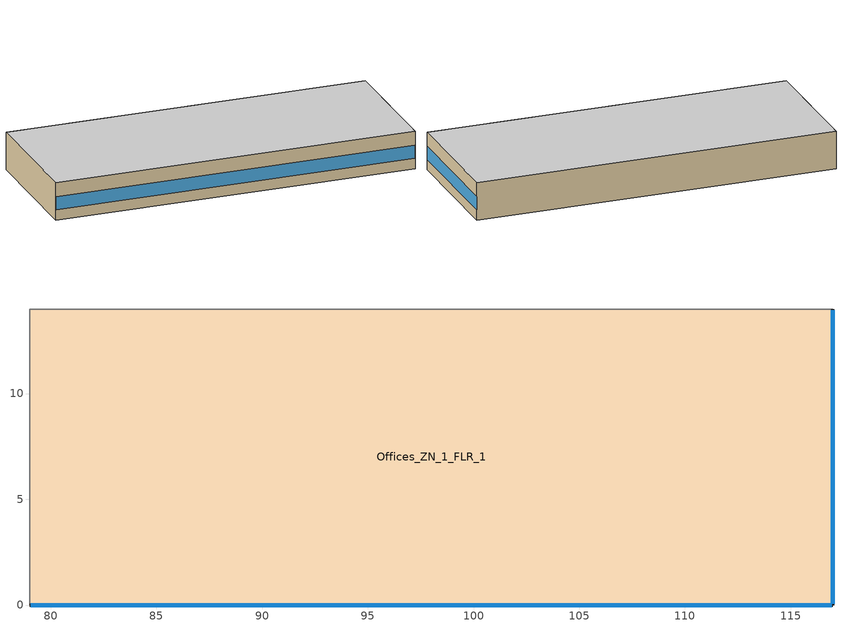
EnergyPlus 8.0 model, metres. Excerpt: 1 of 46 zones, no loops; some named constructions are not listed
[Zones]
Offices_ZN_1_FLR_1
 floor ground (ext_slab_6in_with_carpet): 79,14 117,14 117,0 79,0 z0
 wall outside (nonres_ext_wall): 79,0 117,0 117,14 z0:4
 wall to Gym_ZN_1_FLR_1 (int_wall): 117,14 79,14 z0:4
 wall to Lobby_ZN_1_FLR_1 (int_wall): 79,14 79,0 z0:4
 window (Window_U_0.62_SHGC_0.25): 79.05,0 116.95,0 z1.1:2.5; 117,0.05 117,13.95 z1.1:2.51
 ceiling to Offices_ZN_1_FLR_2 (int_slab_ceiling): 79,0 117,0 117,14 79,14 z4
[Schedule:Compact]
BLDG_LIGHT_GYM_SCH: Through: 6/30, For: Weekdays, Until: 7:00, 0.1773, Until: 21:00, 0.9, Until: 24:00, 0.1773, For: SummerDesignDay, Until: 24:00, 1, For: WinterDesignDay, Until: 24:00, 0, For: WeekEnds Holidays AllOtherDays, Until: 24:00, 0.1773, Through: 9/1, For: Weekdays, Until: 8:00, 0.1773, Until: 20:00, 0.5, Until: 24:00, 0.1773, For: SummerDesignDay, Until: 24:00, 1, For: WinterDesignDay, Until: 24:00, 0, For: WeekEnds Holidays AllOtherDays, Until: 24:00, 0.1773, Through: 12/31, For: Weekdays, Until: 7:00, 0.1773, Until: 21:00, 0.9, Until: 24:00, 0.1773, For: SummerDesignDay, Until: 24:00, 1, For: WinterDesignDay, Until: 24:00, 0, For: WeekEnds Holidays AllOtherDays, Until: 24:00, 0.1773
KITCHEN_ELEC_EQUIP_SCH: Through: 6/30, For: Weekdays SummerDesignDay, Until: 08:00, 0.1, Until: 10:00, 0.15, Until: 13:00, 0.25, Until: 15:00, 0.15, Until: 24:00, 0.1, For: WeekEnds WinterDesignDay Holidays AllOtherDays, Until: 24:00, 0.1, Through: 9/1, For: Weekdays SummerDesignDay, Until: 08:00, 0.1, Until: 10:00, 0.15, Until: 13:00, 0.25, Until: 15:00, 0.15, Until: 24:00, 0.1, For: WeekEnds WinterDesignDay Holidays AllOtherDays, Until: 24:00, 0.1, Through: 12/31, For: Weekdays SummerDesignDay, Until: 08:00, 0.1, Until: 10:00, 0.15, Until: 13:00, 0.25, Until: 15:00, 0.15, Until: 24:00, 0.1, For: WeekEnds WinterDesignDay Holidays AllOtherDays, Until: 24:00, 0.1
KITCHEN_GAS_EQUIP_SCH: Through: 6/30, For: Weekdays SummerDesignDay, Until: 08:00, 0.02, Until: 10:00, 0.15, Until: 13:00, 0.2, Until: 15:00, 0.1, Until: 24:00, 0.02, For: WeekEnds WinterDesignDay Holidays AllOtherDays, Until: 24:00, 0.02, Through: 9/1, For: Weekdays SummerDesignDay, Until: 08:00, 0.02, Until: 10:00, 0.15, Until: 13:00, 0.2, Until: 15:00, 0.1, Until: 24:00, 0.02, For: WeekEnds WinterDesignDay Holidays AllOtherDays, Until: 24:00, 0.02, Through: 12/31, For: Weekdays SummerDesignDay, Until: 08:00, 0.02, Until: 10:00, 0.15, Until: 13:00, 0.2, Until: 15:00, 0.1, Until: 24:00, 0.02, For: WeekEnds WinterDesignDay Holidays AllOtherDays, Until: 24:00, 0.02
BLDG_ELEVATORS: Through: 12/31, For: SummerDesignDay, Until: 24:00, 0.3, For: WinterDesignDay, Until: 24:00, 0, For: Weekdays, Until: 08:00, 0, Until: 15:00, 0.3, Until: 16:00, 0.15, Until: 24:00, 0, For: AllOtherDays, Until: 24:00, 0
ELEV_LIGHT_FAN_SCH_24_7: Through: 12/31, For: AllDays, Until: 24:00, 1
BLDG_OCC_SCH_Cafeteria: Through: 6/30, For: Weekdays SummerDesignDay, Until: 09:00, 0, Until: 15:00, 0.95, Until: 20:00, 0.35, Until: 24:00, 0, For: WeekEnds WinterDesignDay Holidays AllOtherDays, Until: 24:00, 0, Through: 9/1, For: Weekdays SummerDesignDay, Until: 09:00, 0, Until: 17:00, 0.15, Until: 19:00, 0.35, Until: 24:00, 0, For: WeekEnds WinterDesignDay Holidays AllOtherDays, Until: 24:00, 0, Through: 12/31, For: Weekdays SummerDesignDay, Until: 09:00, 0, Until: 15:00, 0.95, Until: 20:00, 0.35, Until: 24:00, 0, For: WeekEnds WinterDesignDay Holidays AllOtherDays, Until: 24:00, 0
INFIL_Door_Opening_SCH: Through: 12/31, For: Weekdays, Until: 07:00, 0, Until: 08:00, 1, Until: 15:00, 0.131, Until: 17:00, 1, Until: 19:00, 0.131, Until: 24:00, 0, For: Saturday Sunday Holidays AllOtherDays, Until: 24:00, 0
HTGSETP_SCH_Yes_Optimum_Original: Through: 12/31, For: SummerDesignDay, Until: 24:00, 15.6, For: WinterDesignDay, Until: 24:00, 21, For: Weekdays, Until: 06:00, 15.6, Until: 07:00, 17.8, Until: 08:00, 20, Until: 21:00, 21, Until: 24:00, 15.6, For: WeekEnds Holidays AllOtherDays, Until: 24:00, 15.6
CLGSETP_SCH_Yes_Optimum_Original: Through: 12/31, For: SummerDesignDay, Until: 24:00, 24, For: WinterDesignDay, Until: 24:00, 29.44, For: Weekdays, Until: 06:00, 29.44, Until: 07:00, 27.8, Until: 08:00, 25.6, Until: 21:00, 24, Until: 24:00, 29.44, For: WeekEnds Holidays AllOtherDays, Until: 24:00, 29.44
[Curve:Quadratic]
Name | Coefficient1 Constant | Coefficient2 x | Coefficient3 x**2 | Minimum Value of x | Maximum Value of x
RACK1_RackCOPfTCurve | 1.7603 | -0.0377 | 0.0004 | 10 | 35
RACK1_RackCondFanCurve2 | 0 | 0.0286 | 0 | 0 | 35
RACK2_RackCOPfTCurve | 1 | 0 | 0 | 0 | 50
